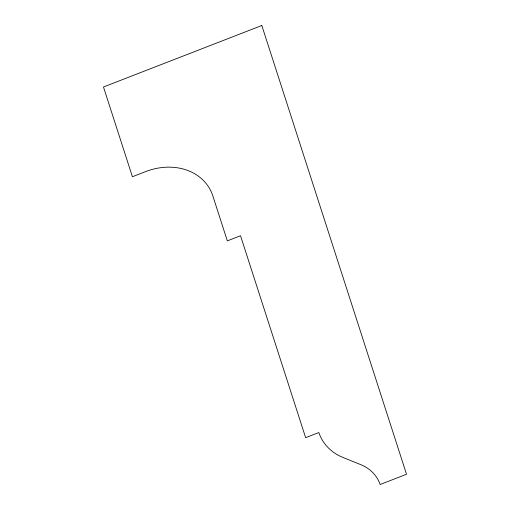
<?xml version="1.0" encoding="UTF-8"?>
<svg xmlns="http://www.w3.org/2000/svg" width="510" height="510" viewBox="0 0 510 510"><rect width="100%" height="100%" fill="white"/><g stroke="black" fill="none" stroke-linecap="round" stroke-linejoin="round"><path stroke-width="0.76" d="M261.815 25.5L103.473 86.987L132.415 176.734L145.605 171.609A56.833 46.895 -28.5 0 1 212.861 195.993L227.333 240.867L240.529 235.741L305.649 437.682L318.846 432.556A57.534 47.475 -28.5 0 0 343.045 457.495L360.806 464.674A46.085 38.027 -28.5 0 1 380.141 484.5L406.527 474.255L261.815 25.5"/></g></svg>
